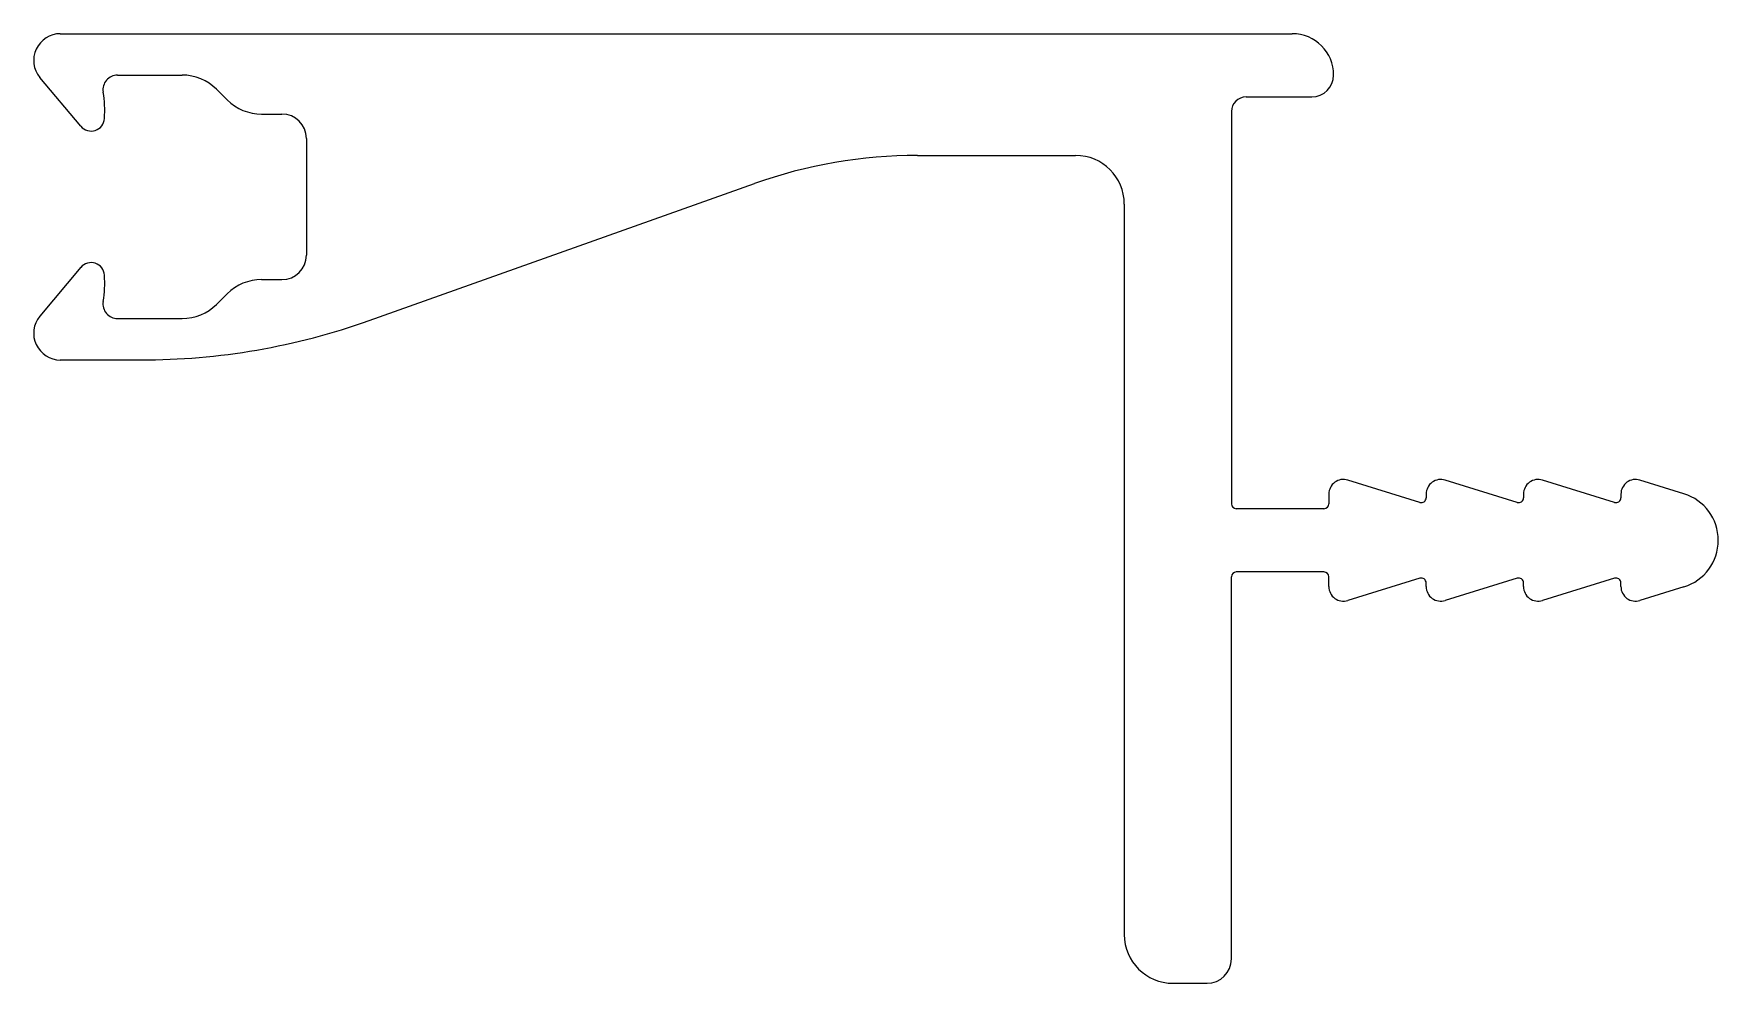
# Model space of a CAD drawing. Extents: x 824.8 to 859.4, y 555.5 to 575.
import ezdxf

# ---------------------------------------------------------------- set-up
doc = ezdxf.new("R2010")
doc.units = 0
doc.layers.get('0').update_dxf_attribs({"linetype": 'CONTINUOUS'})

msp = doc.modelspace()

# ---------------------------------------------------------------- linework, layer by layer
at = {"color": 0}
for p, q in [((825.396, 575.002), (850.699, 575.002)), ((825.819, 573.1), (824.977, 574.103)), ((826.572, 574.152), (827.899, 574.152)), ((828.603, 573.861), (828.824, 573.642)), ((849.749, 573.702), (851.099, 573.702)), ((829.529, 573.352), (829.949, 573.352)), ((849.449, 573.402), (849.449, 565.348)), ((830.449, 572.852), (830.449, 570.452)), ((843.004, 572.502), (846.249, 572.502)), ((831.74, 569.11), (839.655, 571.924)), ((847.249, 571.502), (847.249, 556.502)), ((825.819, 570.204), (824.977, 569.2)), ((829.529, 569.952), (829.949, 569.952)), ((828.603, 569.442), (828.824, 569.661)), ((826.572, 569.152), (827.899, 569.152)), ((825.396, 568.302), (827.051, 568.302)), ((853.32, 565.377), (851.838, 565.835)), ((855.32, 565.377), (853.838, 565.835)), ((857.32, 565.377), (855.838, 565.835)), ((858.744, 565.555), (857.838, 565.835)), ((851.449, 565.548), (851.449, 565.348)), ((853.449, 565.548), (853.449, 565.472)), ((855.449, 565.548), (855.449, 565.472)), ((857.449, 565.548), (857.449, 565.472)), ((851.349, 565.248), (849.549, 565.248)), ((849.449, 556.002), (849.449, 563.848)), ((851.349, 563.948), (849.549, 563.948)), ((851.449, 563.648), (851.449, 563.848)), ((853.32, 563.82), (851.838, 563.362)), ((853.449, 563.648), (853.449, 563.724)), ((855.32, 563.82), (853.838, 563.362)), ((855.449, 563.648), (855.449, 563.724)), ((857.32, 563.82), (855.838, 563.362)), ((857.449, 563.648), (857.449, 563.724)), ((858.744, 563.642), (857.838, 563.362)), ((848.249, 555.502), (848.949, 555.502))]:
    msp.add_line(p, q, dxfattribs=at)
for centre, radius, start, end in [((825.396, 574.455), 0.547, 90, 219.985), ((850.699, 574.152), 0.85, 0, 90), ((826.572, 573.852), 0.3, 90, 189.2988), ((827.899, 573.152), 1, 45.2041, 90), ((851.099, 574.152), 0.45, 270, 0), ((823.891, 573.413), 2.417, 356.3421, 9.2988), ((849.749, 573.402), 0.3, 90, 180), ((829.529, 574.352), 1, 225.2041, 270), ((829.949, 572.852), 0.5, 0, 90), ((826.029, 573.276), 0.274, 219.985, 356.3421), ((843.004, 562.502), 10, 90, 109.5703), ((846.249, 571.502), 1, 0, 90), ((826.029, 570.027), 0.274, 3.6579, 140.015), ((829.949, 570.452), 0.5, 270, 0), ((823.891, 569.891), 2.417, 350.7012, 3.6579), ((829.529, 568.952), 1, 90, 134.7959), ((825.396, 568.848), 0.547, 140.015, 270), ((826.572, 569.452), 0.3, 170.7012, 270), ((827.899, 570.152), 1, 270, 314.7959), ((827.051, 582.302), 14, 270, 289.5703), ((851.749, 565.548), 0.3, 72.8136, 180), ((853.749, 565.548), 0.3, 72.8136, 180), ((855.749, 565.548), 0.3, 72.8136, 180), ((857.749, 565.548), 0.3, 72.8136, 180), ((853.349, 565.472), 0.1, 252.8136, 0), ((855.349, 565.472), 0.1, 252.8136, 0), ((857.349, 565.472), 0.1, 252.8136, 0), ((858.448, 564.598), 1.001, 287.1864, 72.8136), ((849.549, 565.348), 0.1, 180, 270), ((851.349, 565.348), 0.1, 270, 0), ((849.549, 563.848), 0.1, 90, 180), ((851.349, 563.848), 0.1, 0, 90), ((851.749, 563.648), 0.3, 180, 287.1864), ((853.349, 563.724), 0.1, 0, 107.1864), ((853.749, 563.648), 0.3, 180, 287.1864), ((855.349, 563.724), 0.1, 0, 107.1864), ((855.749, 563.648), 0.3, 180, 287.1864), ((857.349, 563.724), 0.1, 0, 107.1864), ((857.749, 563.648), 0.3, 180, 287.1864), ((848.249, 556.502), 1, 180, 270), ((848.949, 556.002), 0.5, 270, 0)]:
    msp.add_arc(centre, radius, start, end, dxfattribs=at)

doc.saveas('drawing.dxf')
